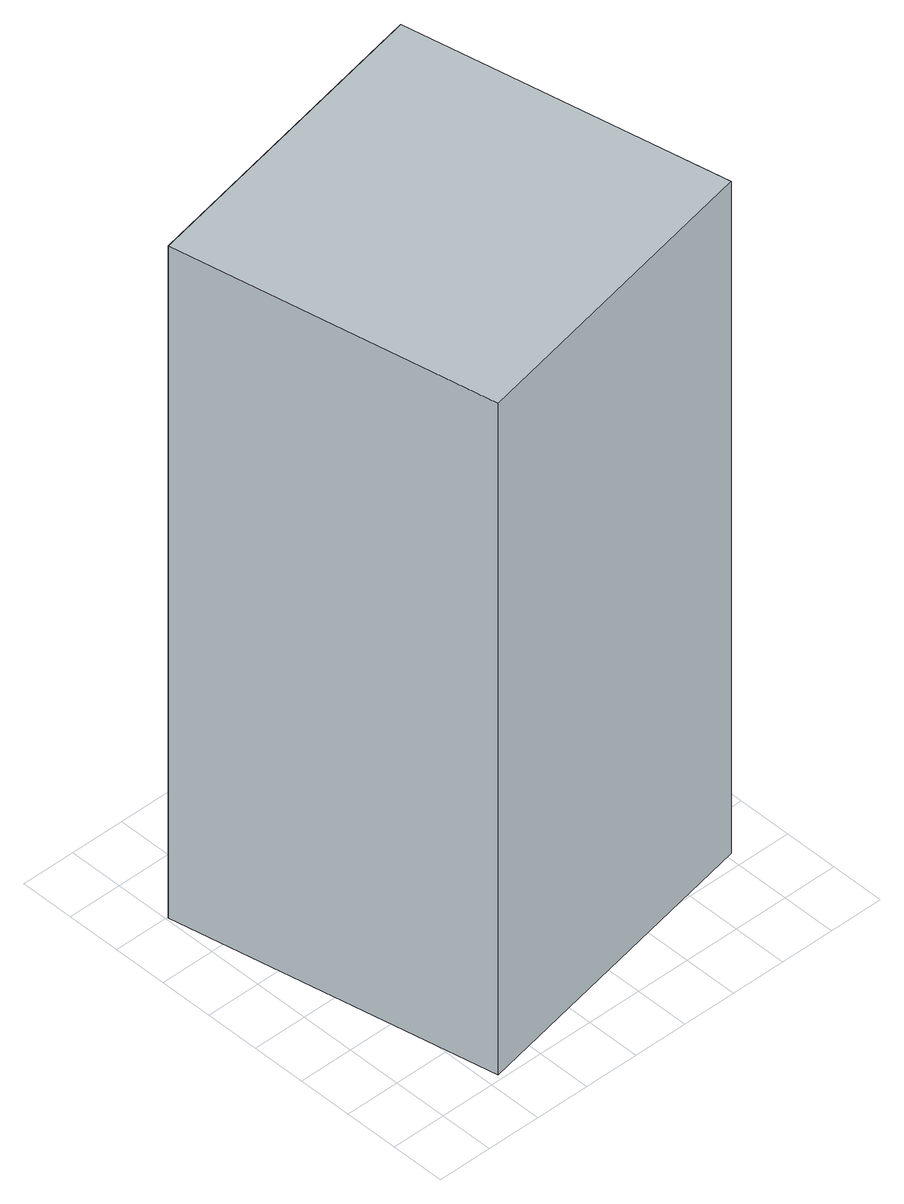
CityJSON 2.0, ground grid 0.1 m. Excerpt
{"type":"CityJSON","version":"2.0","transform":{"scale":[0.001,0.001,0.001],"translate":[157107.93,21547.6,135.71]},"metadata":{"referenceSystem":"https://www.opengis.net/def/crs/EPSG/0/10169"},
"CityObjects":{
"object1":{"type":"GenericCityObject","attributes":{"name":"雨水マンホール","year":2008},"geometry":[{"type":"MultiSurface","lod":"2","boundaries":[[[0,1,2,3]],[[1,0,4,5]],[[4,0,3,6]],[[1,5,7,2]],[[5,4,6,7]],[[7,6,3,2]]]}]}
},
"vertices":[
[122,9,1356],[122,9,6],[4,598,6],[4,598,1356],[710,127,1356],[710,127,6],[592,716,1356],[592,716,6]
]}
